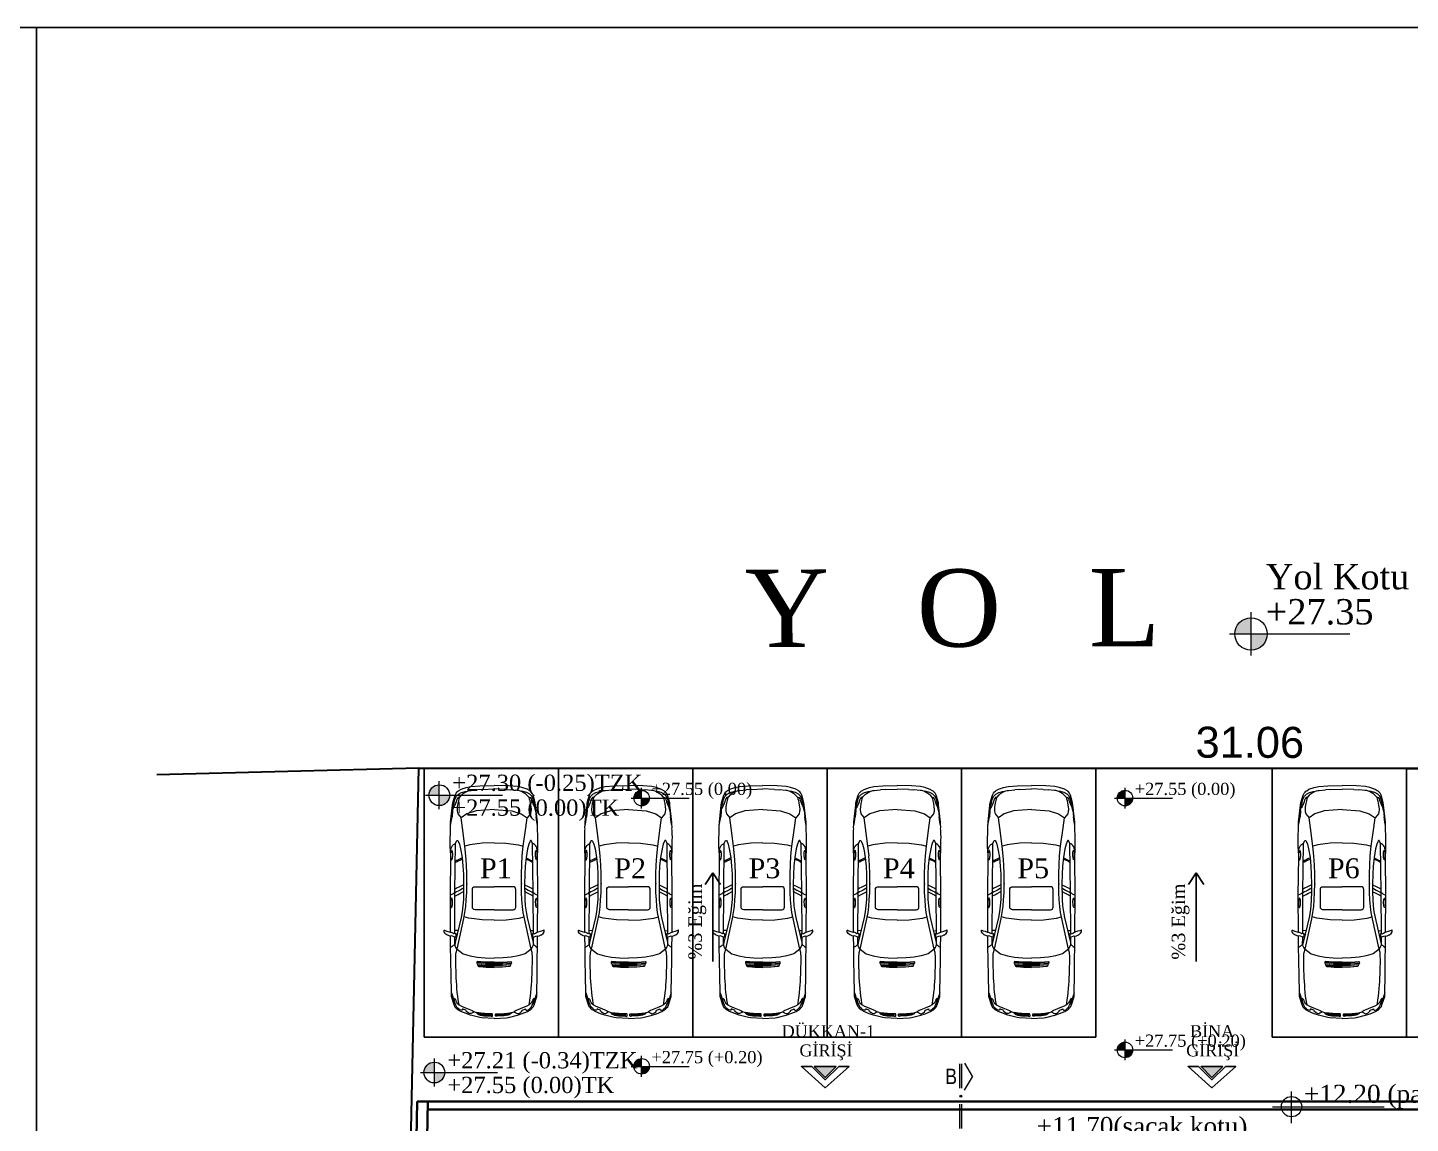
# Model space of a CAD drawing. Header units: centimetres. Extents: x 14449 to 53524, y -19051 to -10746.
# Drawn here: x 23035 to 24321, y -11766 to -10746 of the extents above; entities that cross this region are included whole.
import ezdxf

# ---------------------------------------------------------------- set-up
doc = ezdxf.new("R2010")
doc.units = ezdxf.units.CM
doc.linetypes.add('IZDUSUM1', pattern=[20, 7.5, -5, 7.5, 0])
doc.linetypes.add('SEMBOL1', pattern=[260, 200, -15, 30, -15])
doc.layers.add('MGOR1', color=3, linetype='Continuous')
for name, color, linetype, lineweight in [('ROL_CEPHE', 1, 'Continuous', 0), ('rtm-duv tugla', 22, 'Continuous', 35), ('rtm-izdusum-üst ince', 8, 'IZDUSUM1', 5), ('rtm-merdiven yazı', 7, 'Continuous', 20), ('rtm-mhl-yazı-malzeme', 7, 'Continuous', 13), ('rtm-olcu-iç 01', 7, 'Continuous', 20), ('rtm-sembol balon baslik', 242, 'Continuous', 20), ('rtm-sembol kesit gör yazı', 7, 'Continuous', 20), ('rtm-sembol kot', 242, 'Continuous', 20), ('rtm-sembol kot yazı', 7, 'Continuous', 20), ('rtm-sıva', 252, 'Continuous', 15), ('rtm-vaz-grid yazı', 7, 'Continuous', 20)]:
    doc.layers.add(name, color=color, linetype=linetype, lineweight=lineweight)
doc.styles.add('ARIAL', font='times.ttf')
doc.styles.add('BASLIK', font='ARIALN.TTF')
doc.styles.get("Standard").update_dxf_attribs({"font": 'arial.ttf'})
doc.styles.add('VAZ-OLCU', font='times.ttf', dxfattribs={"height": 60})
doc.styles.add('ölçü', font='times.ttf', dxfattribs={"height": 10})

# ---------------------------------------------------------------- blocks, each defined once
blk = doc.blocks.new('DFSHDFHDFH')
at = {"layer": 'rtm-sembol kot'}
h = blk.add_hatch(color=256, dxfattribs=at)
h.paths.add_polyline_path([(-22171.3, 15649.3, 0.414214), (-22197.6, 15623.1), (-22171.3, 15623.1)])
h.paths.add_polyline_path([(-22171.3, 15596.8, 0.414214), (-22145.1, 15623.1), (-22171.3, 15623.1)])
for p, q in [((-22171.3, 15588.1), (-22171.3, 15658.1)), ((-22206.3, 15623.1), (-22011.9, 15623.1))]:
    blk.add_line(p, q, dxfattribs=at)
blk.add_circle((-22171.3, 15623.1), 26.2, dxfattribs=at)
blk = doc.blocks.new('KK')
at = {"layer": 'rtm-sembol balon baslik', "linetype": 'SEMBOL1'}
for p in [(41231.3, 7543.2), (41283.8, 7543.2)]:
    blk.add_line(p, (41257.6, 7558.4), dxfattribs=at)
at = {"layer": 'rtm-sembol balon baslik'}
for p, q in [((41279.6, 7537.7), (41232.3, 7537.7)), ((41279.6, 7534), (41232.3, 7534)), ((41358.2, 7537.7), (41311, 7537.7)), ((41358.2, 7534), (41311, 7534)), ((41436.9, 7537.8), (41389.7, 7537.8)), ((41436.9, 7534.1), (41389.7, 7534.1)), ((41515.6, 7537.8), (41468.3, 7537.8)), ((41515.6, 7534.1), (41468.3, 7534.1)), ((41594.2, 7537.9), (41547, 7537.9)), ((41594.2, 7534.3), (41547, 7534.3)), ((41672.9, 7537.9), (41625.7, 7537.9)), ((41672.9, 7534.3), (41625.7, 7534.3)), ((41751.6, 7538.1), (41704.3, 7538.1)), ((41751.6, 7534.4), (41704.3, 7534.4))]:
    blk.add_line(p, q, dxfattribs=at)
at = {"layer": 'rtm-sembol balon baslik', "const_width": 1.9}
for points in [[(41294.3, 7536.1, 1), (41296.2, 7536.1, 1)], [(41373, 7536, 1), (41374.9, 7536, 1)], [(41451.7, 7536, 1), (41453.6, 7536, 1)], [(41530.3, 7536.1, 1), (41532.2, 7536.1, 1)], [(41609, 7536.1, 1), (41610.9, 7536.1, 1)], [(41687.7, 7536.2, 1), (41689.6, 7536.2, 1)]]:
    blk.add_lwpolyline(points, format="xyb", close=True, dxfattribs=at)
at = {"layer": 'rtm-sembol balon baslik'}
for centre in [(41295.3, 7536.1), (41373.9, 7536), (41452.6, 7536), (41531.3, 7536.1), (41610, 7536.1), (41688.6, 7536.2)]:
    blk.add_circle(centre, 1.9, dxfattribs=at)
for points in [[(41232.3, 7537.7), (41232.3, 7534), (41279.6, 7537.7), (41279.6, 7534)], [(41311, 7537.7), (41311, 7534), (41358.2, 7537.7), (41358.2, 7534)], [(41389.7, 7537.8), (41389.7, 7534.1), (41436.9, 7537.8), (41436.9, 7534.1)], [(41468.3, 7537.8), (41468.3, 7534.1), (41515.6, 7537.8), (41515.6, 7534.1)], [(41547, 7537.9), (41547, 7534.3), (41594.2, 7537.9), (41594.2, 7534.3)], [(41625.7, 7537.9), (41625.7, 7534.3), (41672.9, 7537.9), (41672.9, 7534.3)], [(41704.3, 7538.1), (41704.3, 7534.4), (41751.6, 7538.1), (41751.6, 7534.4)]]:
    blk.add_trace(points, dxfattribs=at)
blk = doc.blocks.new('TTHGH')
at = {"layer": 'rtm-sıva'}
for p, q in [((12488.12, 7482.55), (12485.38, 7481.38)), ((12490.41, 7483.31), (12488.12, 7482.55)), ((12489.8, 7482.48), (12489.13, 7482.11)), ((12490.5, 7482.55), (12489.8, 7482.48)), ((12495.16, 7484.51), (12490.41, 7483.31)), ((12491.14, 7482.29), (12490.5, 7482.55)), ((12493.62, 7482.31), (12493.88, 7482.55)), ((12493.88, 7482.55), (12494.2, 7482.76)), ((12494.2, 7482.76), (12494.6, 7482.98)), ((12494.29, 7482.81), (12494.32, 7482.11)), ((12494.6, 7482.98), (12495.39, 7483.3)), ((12494.82, 7483.07), (12494.83, 7482.18)), ((12496.25, 7484.65), (12495.16, 7484.51)), ((12495.36, 7483.29), (12495.36, 7482.25)), ((12495.39, 7483.3), (12497.42, 7483.65)), ((12499.48, 7482.58), (12495.7, 7482.3)), ((12495.92, 7483.39), (12495.94, 7482.32)), ((12502.59, 7485.04), (12496.25, 7484.65)), ((12496.5, 7483.49), (12496.49, 7482.36)), ((12497.06, 7483.58), (12497.05, 7482.4)), ((12497.42, 7483.65), (12501.04, 7483.89)), ((12497.63, 7483.66), (12497.62, 7482.44)), ((12498.19, 7483.7), (12498.18, 7482.48)), ((12498.76, 7483.74), (12498.75, 7482.52)), ((12499.36, 7483.78), (12499.33, 7482.56)), ((12501.31, 7482.67), (12499.48, 7482.58)), ((12499.94, 7483.81), (12499.93, 7482.6)), ((12500.51, 7483.85), (12500.5, 7482.63)), ((12501.04, 7483.89), (12501.51, 7483.93)), ((12501.1, 7483.89), (12501.09, 7482.66)), ((12501.67, 7482.7), (12501.31, 7482.67)), ((12501.51, 7483.93), (12501.74, 7483.85)), ((12501.83, 7482.84), (12501.67, 7482.7)), ((12501.74, 7483.85), (12501.85, 7483.73)), ((12501.85, 7483.73), (12501.83, 7482.84)), ((12502.59, 7485.04), (12508.93, 7484.65)), ((12503.44, 7483.85), (12503.34, 7483.73)), ((12503.34, 7483.73), (12503.35, 7482.84)), ((12503.35, 7482.84), (12503.52, 7482.7)), ((12503.68, 7483.93), (12503.44, 7483.85)), ((12503.52, 7482.7), (12503.87, 7482.67)), ((12504.15, 7483.89), (12503.68, 7483.93)), ((12503.87, 7482.67), (12505.71, 7482.58)), ((12504.08, 7483.89), (12504.09, 7482.66)), ((12507.77, 7483.65), (12504.15, 7483.89)), ((12504.67, 7483.85), (12504.68, 7482.63)), ((12505.25, 7483.81), (12505.26, 7482.6)), ((12505.71, 7482.58), (12509.49, 7482.3)), ((12505.83, 7483.78), (12505.85, 7482.56)), ((12506.43, 7483.74), (12506.44, 7482.52)), ((12507, 7483.7), (12507, 7482.48)), ((12507.55, 7483.66), (12507.56, 7482.44)), ((12509.8, 7483.3), (12507.77, 7483.65)), ((12508.13, 7483.58), (12508.14, 7482.4)), ((12508.68, 7483.49), (12508.7, 7482.36)), ((12508.93, 7484.65), (12510.03, 7484.51)), ((12509.27, 7483.39), (12509.25, 7482.32)), ((12510.58, 7482.98), (12509.8, 7483.3)), ((12509.83, 7483.29), (12509.83, 7482.25)), ((12510.03, 7484.51), (12514.77, 7483.31)), ((12510.36, 7483.07), (12510.36, 7482.18)), ((12510.98, 7482.76), (12510.58, 7482.98)), ((12510.89, 7482.81), (12510.87, 7482.11)), ((12511.31, 7482.55), (12510.98, 7482.76)), ((12511.56, 7482.31), (12511.31, 7482.55)), ((12514.05, 7482.29), (12514.69, 7482.55)), ((12514.69, 7482.55), (12515.38, 7482.48)), ((12514.77, 7483.31), (12517.07, 7482.55)), ((12515.38, 7482.48), (12516.06, 7482.11)), ((12517.07, 7482.55), (12519.81, 7481.38)), ((12480.5, 7471.77), (12482.06, 7476.59)), ((12481.79, 7477.54), (12480.55, 7473.73)), ((12482.3, 7478.93), (12481.79, 7477.54)), ((12482.17, 7476.27), (12481.91, 7474.67)), ((12482.06, 7476.59), (12482.2, 7476.97)), ((12482.4, 7477.29), (12482.17, 7476.27)), ((12482.2, 7476.97), (12482.4, 7477.29)), ((12482.29, 7474.84), (12482.6, 7475.28)), ((12482.87, 7479.6), (12482.3, 7478.93)), ((12482.86, 7478.2), (12482.4, 7477.29)), ((12482.6, 7475.28), (12482.76, 7475.9)), ((12482.76, 7475.9), (12483.37, 7477.02)), ((12483.37, 7479.19), (12482.86, 7478.2)), ((12483.33, 7480.12), (12482.87, 7479.6)), ((12483.83, 7480.58), (12483.33, 7480.12)), ((12484.09, 7479.95), (12483.37, 7479.19)), ((12483.37, 7477.02), (12484.54, 7477.97)), ((12484.1, 7475.48), (12483.77, 7473.49)), ((12484.26, 7480.81), (12483.83, 7480.58)), ((12484.8, 7480.52), (12484.09, 7479.95)), ((12484.35, 7477.09), (12484.1, 7475.48)), ((12485.38, 7481.38), (12484.26, 7480.81)), ((12484.54, 7477.97), (12484.35, 7477.09)), ((12484.54, 7477.97), (12485.7, 7478.64)), ((12485.53, 7480.77), (12484.8, 7480.52)), ((12485.93, 7480.69), (12485.53, 7480.77)), ((12485.7, 7478.64), (12487.86, 7479.58)), ((12486.2, 7480.55), (12485.93, 7480.69)), ((12486.4, 7480.42), (12486.2, 7480.55)), ((12488.32, 7480.89), (12486.33, 7480.03)), ((12486.33, 7480.03), (12486.4, 7480.42)), ((12487.86, 7479.58), (12490.36, 7480.52)), ((12488.23, 7481.33), (12488.09, 7481.19)), ((12488.09, 7481.19), (12488.32, 7480.89)), ((12488.54, 7481.64), (12488.23, 7481.33)), ((12489.13, 7482.11), (12488.54, 7481.64)), ((12490.36, 7480.52), (12491.21, 7480.91)), ((12491.36, 7482.08), (12491.14, 7482.29)), ((12491.21, 7480.91), (12492.28, 7481.57)), ((12491.76, 7481.94), (12491.36, 7482.08)), ((12492.07, 7481.8), (12491.76, 7481.94)), ((12492.28, 7481.57), (12492.07, 7481.8)), ((12493.21, 7481.9), (12492.28, 7481.57)), ((12493.47, 7482.07), (12493.21, 7481.9)), ((12493.47, 7482.07), (12493.62, 7482.31)), ((12493.59, 7482.03), (12493.47, 7482.07)), ((12493.74, 7482.04), (12493.59, 7482.03)), ((12495.7, 7482.3), (12493.74, 7482.04)), ((12509.49, 7482.3), (12511.44, 7482.04)), ((12511.44, 7482.04), (12511.59, 7482.03)), ((12511.71, 7482.07), (12511.56, 7482.31)), ((12511.59, 7482.03), (12511.71, 7482.07)), ((12511.71, 7482.07), (12511.97, 7481.9)), ((12511.97, 7481.9), (12512.91, 7481.57)), ((12512.91, 7481.57), (12513.12, 7481.8)), ((12513.97, 7480.91), (12512.91, 7481.57)), ((12513.12, 7481.8), (12513.43, 7481.94)), ((12513.43, 7481.94), (12513.83, 7482.08)), ((12513.83, 7482.08), (12514.05, 7482.29)), ((12514.83, 7480.52), (12513.97, 7480.91)), ((12517.33, 7479.58), (12514.83, 7480.52)), ((12516.06, 7482.11), (12516.64, 7481.64)), ((12516.64, 7481.64), (12516.95, 7481.33)), ((12517.1, 7481.19), (12516.86, 7480.89)), ((12516.86, 7480.89), (12518.85, 7480.03)), ((12516.95, 7481.33), (12517.1, 7481.19)), ((12519.48, 7478.64), (12517.33, 7479.58)), ((12518.79, 7480.42), (12518.98, 7480.55)), ((12518.85, 7480.03), (12518.79, 7480.42)), ((12518.98, 7480.55), (12519.25, 7480.69)), ((12519.25, 7480.69), (12519.66, 7480.77)), ((12520.65, 7477.97), (12519.48, 7478.64)), ((12519.66, 7480.77), (12520.39, 7480.52)), ((12519.81, 7481.38), (12520.92, 7480.81)), ((12520.39, 7480.52), (12521.1, 7479.95)), ((12521.81, 7477.02), (12520.65, 7477.97)), ((12520.65, 7477.97), (12520.83, 7477.09)), ((12520.83, 7477.09), (12521.09, 7475.48)), ((12520.92, 7480.81), (12521.36, 7480.58)), ((12521.09, 7475.48), (12521.42, 7473.49)), ((12521.1, 7479.95), (12521.81, 7479.19)), ((12521.36, 7480.58), (12521.85, 7480.12)), ((12521.81, 7479.19), (12522.32, 7478.2)), ((12522.42, 7475.9), (12521.81, 7477.02)), ((12521.85, 7480.12), (12522.32, 7479.6)), ((12522.32, 7479.6), (12522.89, 7478.93)), ((12522.32, 7478.2), (12522.78, 7477.29)), ((12522.59, 7475.28), (12522.42, 7475.9)), ((12522.9, 7474.84), (12522.59, 7475.28)), ((12522.78, 7477.29), (12523.02, 7476.27)), ((12522.99, 7476.97), (12522.78, 7477.29)), ((12522.89, 7478.93), (12523.4, 7477.54)), ((12523.13, 7476.59), (12522.99, 7476.97)), ((12523.02, 7476.27), (12523.27, 7474.67)), ((12524.68, 7471.77), (12523.13, 7476.59)), ((12523.4, 7477.54), (12524.63, 7473.73)), ((12480.5, 7471.17), (12480.37, 7463.69)), ((12480.55, 7473.73), (12480.5, 7471.77)), ((12480.5, 7471.77), (12480.5, 7471.17)), ((12481.91, 7474.67), (12482.04, 7474.51)), ((12482.04, 7474.51), (12482.29, 7474.84)), ((12483.38, 7469.62), (12483.27, 7467.74)), ((12483.56, 7471.61), (12483.38, 7469.62)), ((12483.77, 7473.49), (12483.56, 7471.61)), ((12521.42, 7473.49), (12521.62, 7471.61)), ((12521.62, 7471.61), (12521.81, 7469.62)), ((12521.81, 7469.62), (12521.92, 7467.74)), ((12523.14, 7474.51), (12522.9, 7474.84)), ((12523.27, 7474.67), (12523.14, 7474.51)), ((12524.63, 7473.73), (12524.68, 7471.77)), ((12524.68, 7471.77), (12524.68, 7471.17)), ((12524.68, 7471.17), (12524.82, 7463.69)), ((12480.37, 7463.69), (12480.26, 7454.45)), ((12482.98, 7462.1), (12482.9, 7460.33)), ((12483.03, 7463.98), (12482.98, 7462.1)), ((12483.13, 7465.91), (12483.03, 7463.98)), ((12483.27, 7467.74), (12483.13, 7465.91)), ((12521.92, 7467.74), (12522.06, 7465.91)), ((12522.06, 7465.91), (12522.15, 7463.98)), ((12522.15, 7463.98), (12522.21, 7462.1)), ((12522.21, 7462.1), (12522.29, 7460.33)), ((12524.82, 7463.69), (12524.93, 7454.45)), ((12480.26, 7454.45), (12480.13, 7448.23)), ((12482.84, 7458.47), (12482.79, 7456.46)), ((12482.79, 7456.46), (12482.79, 7454.74)), ((12482.79, 7454.74), (12482.82, 7452.58)), ((12482.9, 7460.33), (12482.84, 7458.47)), ((12493.65, 7456.38), (12493.78, 7456.67)), ((12493.68, 7455.76), (12493.65, 7456.38)), ((12493.67, 7455.91), (12498.06, 7456.24)), ((12493.95, 7455.58), (12493.68, 7455.76)), ((12493.7, 7456.67), (12493.7, 7456.67)), ((12493.7, 7456.67), (12493.7, 7456.66)), ((12493.74, 7456.59), (12498.18, 7456.91)), ((12493.78, 7456.67), (12494.08, 7457.34)), ((12497.99, 7455.88), (12493.95, 7455.58)), ((12494.05, 7457.26), (12498.31, 7457.58)), ((12494.08, 7457.34), (12494.36, 7457.95)), ((12494.36, 7457.95), (12494.71, 7458.11)), ((12498.3, 7458.33), (12494.6, 7458.05)), ((12494.71, 7458.11), (12495.21, 7458.24)), ((12495.21, 7458.24), (12498.48, 7458.58)), ((12497.93, 7453.69), (12502.59, 7453.87)), ((12502.59, 7455.97), (12497.99, 7455.88)), ((12498.06, 7456.24), (12502.59, 7456.32)), ((12498.18, 7456.91), (12502.59, 7456.99)), ((12502.59, 7458.41), (12498.3, 7458.33)), ((12498.31, 7457.58), (12502.59, 7457.67)), ((12498.48, 7458.58), (12502.59, 7458.74)), ((12506.71, 7458.58), (12502.59, 7458.74)), ((12502.59, 7458.41), (12506.88, 7458.33)), ((12506.88, 7457.58), (12502.59, 7457.67)), ((12507, 7456.91), (12502.59, 7456.99)), ((12507.13, 7456.24), (12502.59, 7456.32)), ((12502.59, 7455.97), (12507.2, 7455.88)), ((12507.26, 7453.69), (12502.59, 7453.87)), ((12509.97, 7458.24), (12506.71, 7458.58)), ((12506.88, 7458.33), (12510.58, 7458.05)), ((12511.14, 7457.26), (12506.88, 7457.58)), ((12511.44, 7456.59), (12507, 7456.91)), ((12511.51, 7455.91), (12507.13, 7456.24)), ((12507.2, 7455.88), (12511.23, 7455.58)), ((12510.47, 7458.11), (12509.97, 7458.24)), ((12510.82, 7457.95), (12510.47, 7458.11)), ((12511.1, 7457.34), (12510.82, 7457.95)), ((12511.41, 7456.67), (12511.1, 7457.34)), ((12511.23, 7455.58), (12511.5, 7455.76)), ((12511.54, 7456.38), (12511.41, 7456.67)), ((12511.49, 7456.67), (12511.49, 7456.67)), ((12511.49, 7456.67), (12511.49, 7456.66)), ((12511.5, 7455.76), (12511.54, 7456.38)), ((12522.29, 7460.33), (12522.34, 7458.47)), ((12522.34, 7458.47), (12522.4, 7456.46)), ((12522.4, 7454.74), (12522.36, 7452.58)), ((12522.4, 7456.46), (12522.4, 7454.74)), ((12524.93, 7454.45), (12525.06, 7448.23)), ((12480.13, 7448.23), (12480.1, 7442.44)), ((12480.44, 7448.11), (12480.13, 7448.23)), ((12480.98, 7447.78), (12480.44, 7448.11)), ((12481.5, 7447.34), (12480.98, 7447.78)), ((12481.89, 7447.2), (12481.5, 7447.34)), ((12482.21, 7446.89), (12481.89, 7447.2)), ((12482.85, 7448.34), (12482.21, 7446.89)), ((12482.48, 7445.76), (12482.21, 7446.89)), ((12482.21, 7446.89), (12482.23, 7442.98)), ((12482.82, 7452.58), (12482.87, 7451.86)), ((12483.43, 7449.27), (12482.85, 7448.34)), ((12482.87, 7451.86), (12482.96, 7450.95)), ((12482.96, 7450.95), (12483.43, 7449.27)), ((12483.43, 7449.27), (12486.59, 7451.56)), ((12483.43, 7449.27), (12486.94, 7433.44)), ((12486.59, 7451.56), (12490.15, 7452.69)), ((12490.15, 7452.69), (12493.78, 7453.36)), ((12493.78, 7453.36), (12497.93, 7453.69)), ((12511.41, 7453.36), (12507.26, 7453.69)), ((12515.03, 7452.69), (12511.41, 7453.36)), ((12518.6, 7451.56), (12515.03, 7452.69)), ((12521.75, 7449.27), (12518.24, 7433.44)), ((12521.75, 7449.27), (12518.6, 7451.56)), ((12522.22, 7450.95), (12521.75, 7449.27)), ((12521.75, 7449.27), (12522.34, 7448.34)), ((12522.31, 7451.86), (12522.22, 7450.95)), ((12522.36, 7452.58), (12522.31, 7451.86)), ((12522.34, 7448.34), (12522.98, 7446.89)), ((12522.71, 7445.76), (12522.98, 7446.89)), ((12522.98, 7446.89), (12522.95, 7442.98)), ((12522.98, 7446.89), (12523.29, 7447.2)), ((12523.29, 7447.2), (12523.68, 7447.34)), ((12523.68, 7447.34), (12524.21, 7447.78)), ((12524.21, 7447.78), (12524.75, 7448.11)), ((12524.75, 7448.11), (12525.06, 7448.23)), ((12525.06, 7448.23), (12525.09, 7442.44)), ((12476.72, 7440.2), (12476.71, 7439.44)), ((12477.21, 7441.03), (12476.72, 7440.2)), ((12476.95, 7439.46), (12477.65, 7439.66)), ((12478.12, 7441.78), (12477.21, 7441.03)), ((12477.65, 7439.66), (12478.7, 7440)), ((12478.21, 7441.84), (12478.12, 7441.78)), ((12479.31, 7442.35), (12478.21, 7441.84)), ((12478.7, 7440), (12479.93, 7440.42)), ((12479.99, 7442.46), (12479.31, 7442.35)), ((12479.93, 7440.42), (12480.08, 7440.47)), ((12480.08, 7440.47), (12479.98, 7421.52)), ((12480.04, 7442.45), (12479.99, 7442.46)), ((12480.1, 7442.44), (12480.04, 7442.45)), ((12480.62, 7440.67), (12480.08, 7440.47)), ((12480.51, 7442.33), (12480.1, 7442.44)), ((12482.48, 7443.07), (12480.51, 7442.33)), ((12481.2, 7440.9), (12480.62, 7440.67)), ((12481.59, 7441.09), (12481.2, 7440.9)), ((12481.73, 7441.19), (12481.59, 7441.09)), ((12481.73, 7441.19), (12481.66, 7441.3)), ((12482.48, 7441.17), (12481.66, 7441.3)), ((12482.25, 7441.21), (12482.38, 7420.23)), ((12483.93, 7439.6), (12482.26, 7439.64)), ((12485.51, 7432.88), (12482.48, 7445.76)), ((12482.76, 7443.07), (12482.48, 7443.07)), ((12482.48, 7441.17), (12482.76, 7441.17)), ((12482.82, 7442.83), (12482.76, 7443.07)), ((12482.76, 7441.17), (12482.82, 7441.41)), ((12482.82, 7441.41), (12482.82, 7442.83)), ((12519.68, 7432.88), (12522.71, 7445.76)), ((12521.26, 7439.6), (12522.93, 7439.64)), ((12522.37, 7442.83), (12522.42, 7443.07)), ((12522.37, 7441.41), (12522.37, 7442.83)), ((12522.42, 7441.17), (12522.37, 7441.41)), ((12522.42, 7443.07), (12522.71, 7443.07)), ((12522.71, 7441.17), (12522.42, 7441.17)), ((12522.71, 7443.07), (12524.68, 7442.33)), ((12522.71, 7441.17), (12523.52, 7441.3)), ((12522.94, 7441.21), (12522.8, 7420.23)), ((12523.46, 7441.19), (12523.52, 7441.3)), ((12523.46, 7441.19), (12523.59, 7441.09)), ((12523.59, 7441.09), (12523.98, 7440.9)), ((12523.98, 7440.9), (12524.57, 7440.67)), ((12524.57, 7440.67), (12525.1, 7440.47)), ((12524.68, 7442.33), (12525.09, 7442.44)), ((12525.09, 7442.44), (12525.15, 7442.45)), ((12525.25, 7440.42), (12525.1, 7440.47)), ((12525.1, 7440.47), (12525.21, 7421.52)), ((12525.15, 7442.45), (12525.2, 7442.46)), ((12525.2, 7442.46), (12525.88, 7442.35)), ((12526.49, 7440), (12525.25, 7440.42)), ((12525.88, 7442.35), (12526.97, 7441.84)), ((12527.53, 7439.66), (12526.49, 7440)), ((12526.97, 7441.84), (12527.07, 7441.78)), ((12527.07, 7441.78), (12527.98, 7441.03)), ((12528.23, 7439.46), (12527.53, 7439.66)), ((12527.98, 7441.03), (12528.47, 7440.2)), ((12528.47, 7440.2), (12528.47, 7439.44)), ((12476.71, 7439.44), (12476.95, 7439.46)), ((12486.09, 7429.92), (12485.51, 7432.88)), ((12486.94, 7433.44), (12486.94, 7433.44)), ((12486.94, 7433.44), (12487.53, 7430.31)), ((12489.57, 7433.24), (12487.12, 7432.51)), ((12496.4, 7434), (12489.57, 7433.24)), ((12502.59, 7434.29), (12496.4, 7434)), ((12502.59, 7434.29), (12508.78, 7434)), ((12508.78, 7434), (12515.61, 7433.24)), ((12515.61, 7433.24), (12518.07, 7432.51)), ((12518.24, 7433.44), (12517.65, 7430.31)), ((12518.24, 7433.44), (12518.24, 7433.44)), ((12519.09, 7429.92), (12519.68, 7432.88)), ((12528.47, 7439.44), (12528.23, 7439.46)), ((12480.21, 7426.85), (12480.39, 7427.43)), ((12480.21, 7426.85), (12480.21, 7424.02)), ((12480.39, 7427.43), (12480.46, 7427.62)), ((12480.46, 7427.62), (12480.54, 7427.71)), ((12480.54, 7427.71), (12480.63, 7427.69)), ((12480.63, 7427.69), (12480.71, 7427.55)), ((12480.71, 7427.55), (12480.81, 7427.29)), ((12480.81, 7427.29), (12480.84, 7427.18)), ((12480.84, 7427.18), (12480.93, 7426.9)), ((12480.93, 7426.9), (12480.95, 7426.81)), ((12480.95, 7426.81), (12481.03, 7426.36)), ((12481.03, 7426.36), (12481.1, 7425.72)), ((12481.1, 7425.72), (12481.13, 7425.06)), ((12486.47, 7426.88), (12486.09, 7429.92)), ((12486.69, 7423.61), (12486.47, 7426.88)), ((12486.52, 7426.17), (12486.57, 7426.17)), ((12487.53, 7430.31), (12487.97, 7427.11)), ((12487.97, 7427.11), (12488.2, 7423.65)), ((12491.46, 7427.97), (12491.36, 7427.44)), ((12491.36, 7427.44), (12491.36, 7418.32)), ((12491.76, 7428.41), (12491.46, 7427.97)), ((12492.2, 7428.71), (12491.76, 7428.41)), ((12492.73, 7428.81), (12492.2, 7428.71)), ((12493.31, 7428.81), (12492.73, 7428.81)), ((12502.59, 7428.81), (12493.31, 7428.81)), ((12502.59, 7428.81), (12511.88, 7428.81)), ((12511.88, 7428.81), (12512.46, 7428.81)), ((12512.46, 7428.81), (12512.98, 7428.71)), ((12512.98, 7428.71), (12513.43, 7428.41)), ((12513.43, 7428.41), (12513.73, 7427.97)), ((12513.73, 7427.97), (12513.83, 7427.44)), ((12513.83, 7427.44), (12513.83, 7418.32)), ((12517.21, 7427.11), (12516.99, 7423.65)), ((12517.65, 7430.31), (12517.21, 7427.11)), ((12518.49, 7423.61), (12518.72, 7426.88)), ((12518.67, 7426.17), (12518.62, 7426.17)), ((12518.72, 7426.88), (12519.09, 7429.92)), ((12524.08, 7425.72), (12524.06, 7425.06)), ((12524.15, 7426.36), (12524.08, 7425.72)), ((12524.24, 7426.81), (12524.15, 7426.36)), ((12524.26, 7426.9), (12524.24, 7426.81)), ((12524.35, 7427.18), (12524.26, 7426.9)), ((12524.38, 7427.29), (12524.35, 7427.18)), ((12524.47, 7427.55), (12524.38, 7427.29)), ((12524.56, 7427.69), (12524.47, 7427.55)), ((12524.64, 7427.71), (12524.56, 7427.69)), ((12524.72, 7427.62), (12524.64, 7427.71)), ((12524.79, 7427.43), (12524.72, 7427.62)), ((12524.97, 7426.85), (12524.79, 7427.43)), ((12524.97, 7426.85), (12524.97, 7424.02)), ((12479.98, 7421.52), (12480.21, 7401.21)), ((12480.79, 7420.98), (12479.98, 7421.31)), ((12480.44, 7423.2), (12480.21, 7424.02)), ((12480.44, 7423.2), (12480.46, 7423.14)), ((12480.53, 7422.97), (12480.46, 7423.14)), ((12480.62, 7422.87), (12480.53, 7422.97)), ((12480.71, 7422.86), (12480.62, 7422.87)), ((12480.77, 7422.94), (12480.71, 7422.86)), ((12480.83, 7423), (12480.77, 7422.94)), ((12481.13, 7420.83), (12480.79, 7420.98)), ((12480.96, 7423.34), (12480.83, 7423)), ((12481.05, 7423.82), (12480.96, 7423.34)), ((12481.11, 7424.41), (12481.05, 7423.82)), ((12481.13, 7425.06), (12481.11, 7424.41)), ((12481.51, 7420.61), (12481.13, 7420.83)), ((12481.99, 7420.16), (12481.51, 7420.61)), ((12482.38, 7420.05), (12481.99, 7420.16)), ((12482.37, 7421.83), (12483.95, 7420.91)), ((12482.38, 7420.23), (12482.39, 7420.05)), ((12483.12, 7419.62), (12482.38, 7420.05)), ((12482.38, 7420.05), (12482.67, 7394.61)), ((12483.12, 7417.71), (12482.41, 7418.16)), ((12483.95, 7419.21), (12483.12, 7419.62)), ((12483.95, 7420.91), (12484.94, 7420.37)), ((12484.98, 7418.64), (12483.95, 7419.21)), ((12484.94, 7420.37), (12486.79, 7419.48)), ((12486.39, 7417.85), (12484.98, 7418.64)), ((12486.79, 7419.91), (12486.69, 7423.61)), ((12486.81, 7417.63), (12486.79, 7419.91)), ((12488.2, 7423.65), (12488.42, 7419.98)), ((12488.42, 7419.98), (12488.49, 7415.54)), ((12491.36, 7418.32), (12491.46, 7417.8)), ((12513.83, 7418.32), (12513.73, 7417.8)), ((12516.77, 7419.98), (12516.69, 7415.54)), ((12516.99, 7423.65), (12516.77, 7419.98)), ((12518.37, 7417.63), (12518.4, 7419.91)), ((12520.24, 7420.37), (12518.39, 7419.48)), ((12518.4, 7419.91), (12518.49, 7423.61)), ((12518.79, 7417.85), (12520.2, 7418.64)), ((12520.2, 7418.64), (12521.24, 7419.21)), ((12521.23, 7420.91), (12520.24, 7420.37)), ((12522.81, 7421.83), (12521.23, 7420.91)), ((12521.24, 7419.21), (12522.07, 7419.62)), ((12522.07, 7419.62), (12522.8, 7420.05)), ((12522.07, 7417.71), (12522.78, 7418.16)), ((12522.8, 7420.05), (12522.52, 7394.61)), ((12522.8, 7420.23), (12522.8, 7420.05)), ((12522.8, 7420.05), (12523.2, 7420.16)), ((12523.2, 7420.16), (12523.68, 7420.61)), ((12523.68, 7420.61), (12524.05, 7420.83)), ((12524.05, 7420.83), (12524.4, 7420.98)), ((12524.06, 7425.06), (12524.07, 7424.41)), ((12524.07, 7424.41), (12524.13, 7423.82)), ((12524.13, 7423.82), (12524.22, 7423.34)), ((12524.22, 7423.34), (12524.36, 7423)), ((12524.36, 7423), (12524.41, 7422.94)), ((12524.4, 7420.98), (12525.21, 7421.31)), ((12524.41, 7422.94), (12524.47, 7422.86)), ((12524.47, 7422.86), (12524.57, 7422.87)), ((12524.57, 7422.87), (12524.65, 7422.97)), ((12524.65, 7422.97), (12524.73, 7423.14)), ((12524.75, 7423.2), (12524.73, 7423.14)), ((12524.75, 7423.2), (12524.97, 7424.02)), ((12525.21, 7421.52), (12524.97, 7401.21)), ((12483.95, 7417.28), (12483.12, 7417.71)), ((12484.98, 7416.84), (12483.95, 7417.28)), ((12486.81, 7415.89), (12484.98, 7416.84)), ((12486.81, 7417.63), (12486.39, 7417.85)), ((12486.7, 7410.39), (12486.81, 7415.57)), ((12486.81, 7415.57), (12486.81, 7417.63)), ((12488.49, 7415.54), (12488.45, 7410.19)), ((12488.49, 7415.5), (12488.49, 7415.54)), ((12488.49, 7415.26), (12488.49, 7415.5)), ((12491.46, 7417.8), (12491.76, 7417.35)), ((12491.76, 7417.35), (12492.2, 7417.05)), ((12492.2, 7417.05), (12492.5, 7417)), ((12492.5, 7417), (12492.73, 7416.95)), ((12492.73, 7416.95), (12502.59, 7416.95)), ((12512.46, 7416.95), (12502.59, 7416.95)), ((12512.69, 7417), (12512.46, 7416.95)), ((12512.98, 7417.05), (12512.69, 7417)), ((12513.43, 7417.35), (12512.98, 7417.05)), ((12513.73, 7417.8), (12513.43, 7417.35)), ((12516.69, 7415.5), (12516.69, 7415.54)), ((12516.69, 7415.54), (12516.73, 7410.19)), ((12516.7, 7415.26), (12516.69, 7415.5)), ((12518.37, 7417.63), (12518.79, 7417.85)), ((12518.37, 7415.57), (12518.37, 7417.63)), ((12518.37, 7415.89), (12520.2, 7416.84)), ((12518.49, 7410.39), (12518.37, 7415.57)), ((12520.2, 7416.84), (12521.24, 7417.28)), ((12521.24, 7417.28), (12522.07, 7417.71)), ((12483.17, 7404.05), (12482.56, 7404.4)), ((12483.17, 7403.43), (12482.57, 7403.79)), ((12483.17, 7404.05), (12484.03, 7403.62)), ((12486.06, 7401.84), (12486.49, 7406.34)), ((12486.49, 7406.34), (12486.7, 7410.39)), ((12488.3, 7405.7), (12488.01, 7400.88)), ((12488.45, 7410.19), (12488.3, 7405.7)), ((12516.73, 7410.19), (12516.88, 7405.7)), ((12516.88, 7405.7), (12517.18, 7400.88)), ((12518.69, 7406.34), (12518.49, 7410.39)), ((12519.13, 7401.84), (12518.69, 7406.34)), ((12522.01, 7404.05), (12521.15, 7403.62)), ((12522.01, 7404.05), (12522.63, 7404.4)), ((12522.01, 7403.43), (12522.62, 7403.79)), ((12480.03, 7397.99), (12479.95, 7396.57)), ((12480.21, 7401.21), (12480.03, 7397.99)), ((12480.21, 7401.21), (12480.25, 7397.79)), ((12480.25, 7397.79), (12480.42, 7397.06)), ((12480.3, 7402.25), (12480.56, 7402.92)), ((12480.3, 7402.25), (12480.3, 7399.41)), ((12480.58, 7398.61), (12480.3, 7399.41)), ((12480.42, 7397.06), (12480.73, 7396.28)), ((12480.6, 7403), (12480.56, 7402.92)), ((12480.64, 7398.44), (12480.58, 7398.61)), ((12480.6, 7403), (12480.66, 7403.09)), ((12480.64, 7398.44), (12480.68, 7398.35)), ((12480.66, 7403.09), (12480.72, 7403.07)), ((12480.74, 7398.26), (12480.68, 7398.35)), ((12480.72, 7403.07), (12480.75, 7403.02)), ((12480.87, 7398.24), (12480.74, 7398.26)), ((12480.75, 7403.02), (12480.81, 7402.94)), ((12480.81, 7402.94), (12480.91, 7402.68)), ((12480.99, 7398.38), (12480.87, 7398.24)), ((12480.91, 7402.68), (12481.01, 7402.28)), ((12481.09, 7398.72), (12480.99, 7398.38)), ((12481.01, 7402.28), (12481.07, 7401.95)), ((12481.07, 7401.95), (12481.11, 7401.74)), ((12481.11, 7398.9), (12481.09, 7398.72)), ((12481.11, 7401.74), (12481.15, 7401.38)), ((12481.16, 7399.18), (12481.11, 7398.9)), ((12481.15, 7401.38), (12481.2, 7401.11)), ((12481.23, 7399.79), (12481.16, 7399.18)), ((12481.2, 7401.11), (12481.25, 7400.44)), ((12481.25, 7400.44), (12481.23, 7399.79)), ((12484.03, 7403.05), (12483.17, 7403.43)), ((12484.03, 7403.62), (12484.97, 7403.22)), ((12484.97, 7402.56), (12484.03, 7403.05)), ((12484.68, 7395), (12485.28, 7397.39)), ((12484.97, 7403.22), (12486.13, 7402.62)), ((12486.07, 7401.95), (12484.97, 7402.56)), ((12485.28, 7397.39), (12486.06, 7401.84)), ((12488.03, 7401.01), (12487.5, 7395.9)), ((12488.03, 7401.01), (12488.03, 7401.01)), ((12517.16, 7401.01), (12517.16, 7401.01)), ((12517.16, 7401.01), (12517.68, 7395.9)), ((12520.21, 7403.22), (12519.05, 7402.62)), ((12519.12, 7401.95), (12520.21, 7402.56)), ((12519.91, 7397.39), (12519.13, 7401.84)), ((12520.51, 7395), (12519.91, 7397.39)), ((12521.15, 7403.62), (12520.21, 7403.22)), ((12520.21, 7402.56), (12521.15, 7403.05)), ((12521.15, 7403.05), (12522.01, 7403.43)), ((12523.99, 7401.11), (12523.94, 7400.44)), ((12523.94, 7400.44), (12523.95, 7399.79)), ((12523.95, 7399.79), (12524.02, 7399.18)), ((12524.03, 7401.38), (12523.99, 7401.11)), ((12524.02, 7399.18), (12524.07, 7398.9)), ((12524.08, 7401.74), (12524.03, 7401.38)), ((12524.07, 7398.9), (12524.1, 7398.72)), ((12524.12, 7401.95), (12524.08, 7401.74)), ((12524.1, 7398.72), (12524.2, 7398.38)), ((12524.17, 7402.28), (12524.12, 7401.95)), ((12524.27, 7402.68), (12524.17, 7402.28)), ((12524.2, 7398.38), (12524.32, 7398.24)), ((12524.37, 7402.94), (12524.27, 7402.68)), ((12524.32, 7398.24), (12524.44, 7398.26)), ((12524.44, 7403.02), (12524.37, 7402.94)), ((12524.46, 7403.07), (12524.44, 7403.02)), ((12524.44, 7398.26), (12524.51, 7398.35)), ((12524.76, 7397.06), (12524.45, 7396.28)), ((12524.53, 7403.09), (12524.46, 7403.07)), ((12524.55, 7398.44), (12524.51, 7398.35)), ((12524.59, 7403), (12524.53, 7403.09)), ((12524.55, 7398.44), (12524.6, 7398.61)), ((12524.59, 7403), (12524.63, 7402.92)), ((12524.6, 7398.61), (12524.89, 7399.41)), ((12524.88, 7402.25), (12524.63, 7402.92)), ((12524.93, 7397.79), (12524.76, 7397.06)), ((12524.88, 7402.25), (12524.89, 7399.41)), ((12524.97, 7401.21), (12524.93, 7397.79)), ((12524.97, 7401.21), (12525.16, 7397.99)), ((12525.16, 7397.99), (12525.24, 7396.57)), ((12479.95, 7392.56), (12479.94, 7391.77)), ((12479.94, 7391.77), (12479.94, 7391)), ((12479.94, 7391), (12479.94, 7390.94)), ((12479.94, 7390.94), (12479.97, 7390.11)), ((12479.95, 7396.57), (12479.95, 7392.56)), ((12479.97, 7390.11), (12480.08, 7387.72)), ((12480.73, 7396.28), (12481.16, 7395.56)), ((12481.16, 7395.56), (12481.67, 7395.06)), ((12481.67, 7395.06), (12482.21, 7394.73)), ((12482.21, 7394.73), (12482.67, 7394.61)), ((12482.67, 7394.61), (12483.04, 7393.66)), ((12483.04, 7393.66), (12483.36, 7393.1)), ((12483.36, 7393.1), (12483.8, 7393.03)), ((12483.8, 7393.03), (12484.16, 7393.64)), ((12484.16, 7393.64), (12484.68, 7395)), ((12487.5, 7395.9), (12486.24, 7386.41)), ((12490.04, 7395.2), (12487.5, 7395.9)), ((12496.47, 7394.48), (12490.04, 7395.2)), ((12502.59, 7394.26), (12496.47, 7394.48)), ((12502.59, 7394.26), (12508.71, 7394.48)), ((12508.71, 7394.48), (12515.14, 7395.2)), ((12515.14, 7395.2), (12517.68, 7395.9)), ((12517.68, 7395.9), (12518.95, 7386.41)), ((12521.03, 7393.64), (12520.51, 7395)), ((12521.39, 7393.03), (12521.03, 7393.64)), ((12521.82, 7393.1), (12521.39, 7393.03)), ((12522.15, 7393.66), (12521.82, 7393.1)), ((12522.52, 7394.61), (12522.15, 7393.66)), ((12522.98, 7394.73), (12522.52, 7394.61)), ((12523.52, 7395.06), (12522.98, 7394.73)), ((12524.02, 7395.56), (12523.52, 7395.06)), ((12524.45, 7396.28), (12524.02, 7395.56)), ((12525.21, 7390.11), (12525.1, 7387.72)), ((12525.25, 7390.94), (12525.21, 7390.11)), ((12525.24, 7396.57), (12525.24, 7392.56)), ((12525.24, 7392.56), (12525.25, 7391.77)), ((12525.25, 7391.77), (12525.25, 7391)), ((12525.25, 7391), (12525.25, 7390.94)), ((12480.08, 7387.72), (12480.12, 7386.97)), ((12480.12, 7386.97), (12480.08, 7386.24)), ((12480.08, 7386.24), (12480.08, 7385.55)), ((12480.08, 7385.55), (12480.12, 7385.34)), ((12480.12, 7385.34), (12480.48, 7383.47)), ((12480.12, 7385.34), (12480.14, 7383.86)), ((12480.14, 7383.86), (12480.17, 7383.62)), ((12480.17, 7383.62), (12480.14, 7383.57)), ((12480.14, 7383.57), (12481.17, 7374.76)), ((12480.48, 7383.47), (12480.85, 7380.83)), ((12486.24, 7386.41), (12485.51, 7381.27)), ((12518.95, 7386.41), (12519.68, 7381.27)), ((12525.05, 7383.57), (12524.02, 7374.76)), ((12524.7, 7383.47), (12524.34, 7380.83)), ((12525.07, 7385.34), (12524.7, 7383.47)), ((12525.05, 7383.86), (12525.02, 7383.62)), ((12525.02, 7383.62), (12525.05, 7383.57)), ((12525.07, 7385.34), (12525.05, 7383.86)), ((12525.1, 7387.72), (12525.07, 7386.97)), ((12525.07, 7386.97), (12525.11, 7386.24)), ((12525.11, 7385.55), (12525.07, 7385.34)), ((12525.11, 7386.24), (12525.11, 7385.55)), ((12481.16, 7377.58), (12480.85, 7380.83)), ((12481.16, 7377.58), (12481.52, 7376.19)), ((12481.52, 7376.19), (12481.45, 7375.94)), ((12481.45, 7375.94), (12481.51, 7375.43)), ((12481.51, 7375.43), (12481.63, 7374.7)), ((12481.57, 7375.9), (12481.54, 7376.17)), ((12481.88, 7375.46), (12481.57, 7375.9)), ((12482.27, 7374.77), (12481.88, 7375.46)), ((12483.45, 7376.78), (12483.49, 7377.39)), ((12483.57, 7375.65), (12483.45, 7376.78)), ((12483.49, 7377.39), (12483.56, 7377.95)), ((12483.56, 7377.95), (12483.78, 7379.32)), ((12483.88, 7373.82), (12483.57, 7375.65)), ((12483.78, 7379.32), (12485.51, 7381.27)), ((12488.54, 7379.19), (12485.51, 7381.27)), ((12493.4, 7377.66), (12488.54, 7379.19)), ((12502.59, 7376.93), (12493.4, 7377.66)), ((12502.59, 7376.93), (12511.79, 7377.66)), ((12511.79, 7377.66), (12516.65, 7379.19)), ((12516.65, 7379.19), (12519.68, 7381.27)), ((12521.41, 7379.32), (12519.68, 7381.27)), ((12521.31, 7373.82), (12521.61, 7375.65)), ((12521.63, 7377.95), (12521.41, 7379.32)), ((12521.61, 7375.65), (12521.73, 7376.78)), ((12521.69, 7377.39), (12521.63, 7377.95)), ((12521.73, 7376.78), (12521.69, 7377.39)), ((12522.91, 7374.77), (12523.3, 7375.46)), ((12523.3, 7375.46), (12523.61, 7375.9)), ((12523.67, 7375.43), (12523.55, 7374.7)), ((12523.61, 7375.9), (12523.64, 7376.17)), ((12524.03, 7377.58), (12523.67, 7376.19)), ((12523.67, 7376.19), (12523.74, 7375.94)), ((12523.74, 7375.94), (12523.67, 7375.43)), ((12524.03, 7377.58), (12524.34, 7380.83)), ((12481.17, 7374.76), (12481.3, 7373.58)), ((12481.3, 7373.58), (12482.41, 7369.55)), ((12481.63, 7374.7), (12481.89, 7373.56)), ((12481.89, 7373.56), (12482.17, 7372.39)), ((12482.17, 7372.39), (12482.51, 7371.3)), ((12482.61, 7373.93), (12482.27, 7374.77)), ((12482.41, 7369.55), (12482.96, 7368.49)), ((12482.51, 7371.3), (12483.13, 7370.06)), ((12482.93, 7373.02), (12482.61, 7373.93)), ((12483.19, 7372.25), (12482.93, 7373.02)), ((12482.96, 7368.49), (12483.44, 7367.96)), ((12483.13, 7370.06), (12484.14, 7369.11)), ((12483.5, 7371.55), (12483.19, 7372.25)), ((12484.02, 7370.82), (12483.5, 7371.55)), ((12484.17, 7372.43), (12483.88, 7373.82)), ((12484.85, 7370.42), (12484.02, 7370.82)), ((12484.14, 7369.11), (12485.71, 7368.19)), ((12484.39, 7371.52), (12484.17, 7372.43)), ((12484.69, 7370.75), (12484.39, 7371.52)), ((12484.85, 7370.42), (12484.69, 7370.75)), ((12485.62, 7369.62), (12484.85, 7370.42)), ((12485.62, 7369.62), (12486.18, 7369.12)), ((12485.71, 7368.19), (12488.33, 7367.6)), ((12486.18, 7369.12), (12486.67, 7368.68)), ((12486.67, 7368.68), (12488.48, 7367.64)), ((12518.52, 7368.68), (12516.71, 7367.64)), ((12519.47, 7368.19), (12516.86, 7367.6)), ((12519, 7369.12), (12518.52, 7368.68)), ((12519.57, 7369.62), (12519, 7369.12)), ((12521.04, 7369.11), (12519.47, 7368.19)), ((12519.57, 7369.62), (12520.33, 7370.42)), ((12520.33, 7370.42), (12521.17, 7370.82)), ((12520.33, 7370.42), (12520.5, 7370.75)), ((12520.5, 7370.75), (12520.79, 7371.52)), ((12520.79, 7371.52), (12521.01, 7372.43)), ((12521.01, 7372.43), (12521.31, 7373.82)), ((12522.06, 7370.06), (12521.04, 7369.11)), ((12521.17, 7370.82), (12521.68, 7371.55)), ((12521.68, 7371.55), (12522, 7372.25)), ((12522.23, 7368.49), (12521.74, 7367.96)), ((12522, 7372.25), (12522.26, 7373.02)), ((12522.68, 7371.3), (12522.06, 7370.06)), ((12522.78, 7369.55), (12522.23, 7368.49)), ((12522.26, 7373.02), (12522.57, 7373.93)), ((12522.57, 7373.93), (12522.91, 7374.77)), ((12523.02, 7372.39), (12522.68, 7371.3)), ((12523.88, 7373.58), (12522.78, 7369.55)), ((12523.3, 7373.56), (12523.02, 7372.39)), ((12523.55, 7374.7), (12523.3, 7373.56)), ((12524.02, 7374.76), (12523.88, 7373.58)), ((12483.44, 7367.96), (12483.93, 7367.49)), ((12483.93, 7367.49), (12484.37, 7367.26)), ((12484.37, 7367.26), (12485.49, 7366.57)), ((12485.49, 7366.57), (12488.23, 7365.59)), ((12488.23, 7365.59), (12490.52, 7365.18)), ((12488.33, 7367.6), (12488.33, 7367.73)), ((12488.48, 7367.64), (12489.41, 7367.39)), ((12489.41, 7367.39), (12490.03, 7367.22)), ((12490.03, 7367.22), (12490.72, 7367.13)), ((12490.52, 7365.18), (12495.19, 7364.74)), ((12490.72, 7367.13), (12494, 7366.86)), ((12496.56, 7366.72), (12494, 7366.86)), ((12495.19, 7364.74), (12502.59, 7364.58)), ((12496.56, 7366.72), (12502.59, 7366.4)), ((12508.63, 7366.72), (12502.59, 7366.4)), ((12510, 7364.74), (12502.59, 7364.58)), ((12508.63, 7366.72), (12511.19, 7366.86)), ((12514.66, 7365.18), (12510, 7364.74)), ((12514.47, 7367.13), (12511.19, 7366.86)), ((12515.16, 7367.22), (12514.47, 7367.13)), ((12516.96, 7365.59), (12514.66, 7365.18)), ((12515.78, 7367.39), (12515.16, 7367.22)), ((12516.71, 7367.64), (12515.78, 7367.39)), ((12516.86, 7367.6), (12516.86, 7367.73)), ((12519.7, 7366.57), (12516.96, 7365.59)), ((12520.81, 7367.26), (12519.7, 7366.57)), ((12521.25, 7367.49), (12520.81, 7367.26)), ((12521.74, 7367.96), (12521.25, 7367.49))]:
    blk.add_line(p, q, dxfattribs=at)
blk = doc.blocks.new('o.')
at = {"layer": 'rtm-olcu-iç 01', "color": 141, "extrusion": (-0.009883, 0.019809, 0.999755), "elevation": 271.9}
blk.add_lwpolyline([(9269.1, -12616.6), (9716.5, -12393.4), (9270.1, -11498.6), (8822.7, -11721.8)], close=True, dxfattribs=at)
at = {"layer": 'rtm-olcu-iç 01', "extrusion": (-0.009883, 0.019809, 0.999755), "elevation": 271.9}
blk.add_lwpolyline([(9716.5, -12393.4), (9269.1, -12616.6), (8822.7, -11721.8), (9270.1, -11498.6)], close=True, dxfattribs=at)
at = {"layer": 'rtm-olcu-iç 01', "color": 141, "extrusion": (0.009883, -0.019809, -0.999755), "xscale": 7.200000000000082, "yscale": 7.200000000000082, "zscale": -7.200000000000003, "rotation": 153.4851230494457}
blk.add_blockref('TTHGH', (95138.8, -4401, -271.9), dxfattribs=at)

msp = doc.modelspace()

# ---------------------------------------------------------------- hatches: boundary and pattern name
at = {"layer": 'MGOR1'}
for points in [[(23786.8, -11713), (23776.6, -11723.2), (23766.5, -11713)], [(24146.6, -11713), (24136.4, -11723.2), (24126.3, -11713)]]:
    msp.add_hatch(color=7, dxfattribs=at).paths.add_polyline_path(points)

# ---------------------------------------------------------------- linework, layer by layer
at = {"color": 2, "lineweight": 25}
msp.add_line((23042.8, -10746.2), (23042.8, -12946.2), dxfattribs=at)
at = {"color": 2, "lineweight": 30}
msp.add_line((23398.7, -11435.5), (23154.9, -11441.5, -1349), dxfattribs=at)
at = {"color": 2, "lineweight": 25}
msp.add_lwpolyline([(53524.4, -10746.2), (16573.4, -10746.2)], dxfattribs=at)
at = {"color": 2, "lineweight": 30}
msp.add_lwpolyline([(23398.7, -11435.5), (24951.6, -11435.5), (24930.4, -12474.8), (24813.7, -12472.4), (24153.9, -12458.6), (23966.1, -12454.4), (23377.3, -12442.8), (23398.7, -11435.5)], dxfattribs=at)
at = {"layer": 'MGOR1', "color": 7}
for p, q in [((23672.2, -11532.8, 4.4), (23665, -11543.7, 4.4)), ((23672.2, -11615.4, 4.4), (23672.2, -11532.8, 4.4)), ((23672.2, -11532.8, 4.4), (23679.3, -11543.7, 4.4)), ((24121.8, -11532.8), (24114.7, -11543.7)), ((24121.8, -11615.4), (24121.8, -11532.8)), ((24121.8, -11532.8), (24128.9, -11543.7))]:
    msp.add_line(p, q, dxfattribs=at)
for points in [[(23789.2, -11713), (23776.6, -11725.4), (23764.1, -11713), (23754.5, -11713), (23776.6, -11732.8), (23798.8, -11713), (23789.2, -11713)], [(23786.8, -11713), (23766.5, -11713), (23776.6, -11723.2), (23786.8, -11713)], [(24149, -11713), (24136.4, -11725.4), (24123.9, -11713), (24114.3, -11713), (24136.5, -11732.8), (24158.6, -11713), (24149, -11713)], [(24146.6, -11713), (24126.3, -11713), (24136.4, -11723.2), (24146.6, -11713)]]:
    msp.add_lwpolyline(points, dxfattribs=at)
at = {"layer": 'rtm-duv tugla'}
for p, q in [((23397.1, -11745.5), (23386.1, -12270.5)), ((23407.1, -11745.5), (23396.1, -12270.5)), ((23397.1, -11745.5), (24940.4, -11745.5)), ((23407, -11753), (24930.2, -11753))]:
    msp.add_line(p, q, dxfattribs=at)
at = {"layer": 'rtm-merdiven yazı'}
for points in [[(24210.5, -11765.6), (24210.5, -11736.2)], [(24192.8, -11750.4), (24296.6, -11750.4)]]:
    msp.add_lwpolyline(points, dxfattribs=at)
msp.add_circle((24210.5, -11750.4), 9.45, dxfattribs=at)

# ---------------------------------------------------------------- block references
at = {"extrusion": (-0.007668, 0.019809, 0.999774), "xscale": 0.2500000000000002, "yscale": 0.2500000000000002, "zscale": 0.2500000000000002, "rotation": 285.7982270197771}
for p in [(-18379.9, 15504.6, -409.1), (-18496.5, 15549.8, -407.8), (-18613, 15594.9, -406.6), (-18729.6, 15640.1, -405.4), (-18846.1, 15685.2, -404.1), (-19115.6, 15789.3, -417.3), (-19232.2, 15834.5, -416.1)]:
    msp.add_blockref('o.', p, dxfattribs=at)
at = {"layer": 'rtm-duv tugla', "color": 6, "xscale": 0.576, "yscale": 0.576, "zscale": 0.576}
msp.add_blockref('DFSHDFHDFH', (36943.5, -20309.4, 185.9), dxfattribs=at)
at = {"layer": 'rtm-duv tugla', "color": 1, "rotation": 359.9853298170029}
for p, xscale, yscale, zscale in [((31589.4, -17221.9), 0.3686400000000002, 0.3686400000000002, 0.3686400000000002), ((29734.7, -15784.3, 4.4), 0.2764800000000003, 0.2764800000000003, 0.2764800000000003), ((30184.4, -15784.3), 0.2764800000000003, 0.2764800000000003, 0.2764800000000003), ((30184.4, -16018.6), 0.2764800000000003, 0.2764800000000003, 0.2764800000000003), ((31584.8, -17480), 0.3686400000000004, 0.3686400000000004, 0.3686400000000004), ((29734.7, -16033.9, 4.4), 0.2764800000000003, 0.2764800000000003, 0.2764800000000003)]:
    msp.add_blockref('DFSHDFHDFH', p, dxfattribs=dict(at, xscale=xscale, yscale=yscale, zscale=zscale))
at = {"layer": 'rtm-izdusum-üst ince', "xscale": 0.4799999999986426, "yscale": 0.4799999999986426, "zscale": 0.4799999999986426, "rotation": 270}
msp.add_blockref('KK', (20285.6, 8081.1), dxfattribs=at)

# ---------------------------------------------------------------- texts
at = {"layer": 'ROL_CEPHE', "extrusion": (0.000736714, 8.91477e-05, 1)}
msp.add_text('31.06', height=28.87, rotation=359.8447, dxfattribs=at).set_placement((24121.2, -11425.6, 16.8))
at = {"layer": 'rtm-merdiven yazı', "style": 'ölçü'}
for s, p in [('+12.20 (parapet kotu)', (24222, -11746.8)), ('+11.70(saçak kotu)', (23973.4, -11776.8))]:
    msp.add_text(s, height=16.796, dxfattribs=at).set_placement(p)
at = {"layer": 'rtm-mhl-yazı-malzeme', "lineweight": 30, "style": 'ölçü'}
for s, p in [('P1', (23455.5, -11537.8)), ('P2', (23580.4, -11537.8, 2.2)), ('P3', (23705.4, -11537.8, 4.4)), ('P4', (23830.4, -11537.8, 6.6)), ('P5', (23955.4, -11537.8, 8.8)), ('P6', (24244.4, -11537.8, -2.2))]:
    msp.add_text(s, height=18.52, dxfattribs=at).set_placement(p)
at = {"layer": 'rtm-mhl-yazı-malzeme', "style": 'ölçü'}
for s, height, rotation, p in [('%%%3 Eğim', 12.5, 90, (23661.9, -11613.6, 4.4)), ('%%%3 Eğim', 12.5, 90, (24111.5, -11613.6)), ('DÜKKAN-1', 11.11, 360, (23736.2, -11685.7)), ('BİNA', 11.11, 360, (24116.1, -11685.7)), ('GİRİŞİ', 11.11, 360, (23752.7, -11703.6)), ('GİRİŞİ', 11.11, 360, (24112.5, -11703.6))]:
    msp.add_text(s, height=height, rotation=rotation, dxfattribs=at).set_placement(p)
at = {"layer": 'rtm-sembol kesit gör yazı', "style": 'BASLIK'}
msp.add_text('B', height=14.4, dxfattribs=at).set_placement((23888.3, -11729.4))
at = {"layer": 'rtm-sembol kot yazı', "style": 'VAZ-OLCU'}
for s, p in [('Yol Kotu ', (24186.5, -11269, 955.9)), ('+27.35', (24186.5, -11301.6, 955.9))]:
    msp.add_text(s, height=23.59, dxfattribs=at).set_placement(p)
for s, height, p in [('+27.30 (-0.25)TZK', 15.099, (23429.7, -11456.5)), ('+27.55 (0.00)', 11.325, (23615, -11460.3, 4.4)), ('+27.55 (0.00)', 11.325, (24064.6, -11460.3)), ('+27.55 (0.00)TK', 15.099, (23429.7, -11479.6, -67.7)), ('+27.75 (+0.20)', 11.325, (24064.6, -11694.6)), ('+27.21 (-0.34)TZK', 15.099, (23425.1, -11714.7)), ('+27.75 (+0.20)', 11.325, (23615, -11709.9, 4.4)), ('+27.55 (0.00)TK', 15.099, (23425.1, -11737.7, -67.7))]:
    msp.add_text(s, height=height, rotation=359.9853, dxfattribs=at).set_placement(p)
at = {"layer": 'rtm-vaz-grid yazı', "linetype": 'Continuous', "lineweight": -2, "insert": (23895, -11286.8, 205.7), "char_height": 72, "attachment_point": 5, "rotation": 0.103, "style": 'ARIAL'}
msp.add_mtext('{\\fTimes New Roman|b0|i0|c162|p18;Y   O   L}', dxfattribs=at)

doc.saveas('drawing.dxf')
